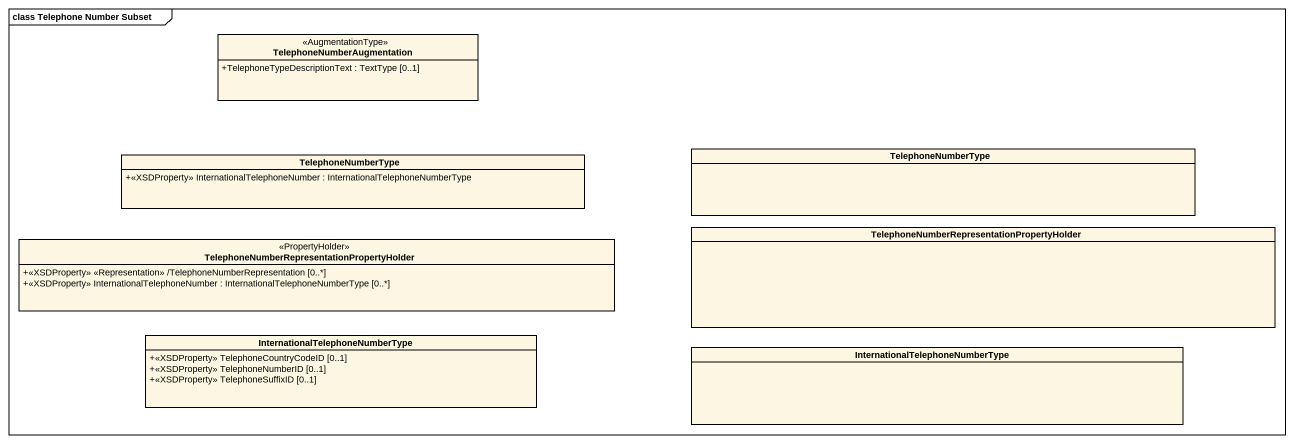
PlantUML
@startuml
mainframe class Telephone Number Subset
hide circle
hide empty members
skinparam classAttributeIconSize 0
class TelephoneNumberAugmentation <<AugmentationType>> {
  +TelephoneTypeDescriptionText : TextType [0..1]
}
class TelephoneNumberType {
  +<<XSDProperty>> InternationalTelephoneNumber : InternationalTelephoneNumberType
}
class "TelephoneNumberType" as TelephoneNumberType_2
class "TelephoneNumberRepresentationPropertyHolder" as TelephoneNumberRepresentatio <<PropertyHolder>> {
  +<<XSDProperty>> <<Representation>> /TelephoneNumberRepresentation [0..*]
  +<<XSDProperty>> InternationalTelephoneNumber : InternationalTelephoneNumberType [0..*]
}
class "TelephoneNumberRepresentationPropertyHolder" as TelephoneNumberRepresentatio_2
class "InternationalTelephoneNumberType" as InternationalTelephoneNumber {
  +<<XSDProperty>> TelephoneCountryCodeID [0..1]
  +<<XSDProperty>> TelephoneNumberID [0..1]
  +<<XSDProperty>> TelephoneSuffixID [0..1]
}
class "InternationalTelephoneNumberType" as InternationalTelephoneNumber_2
@enduml
